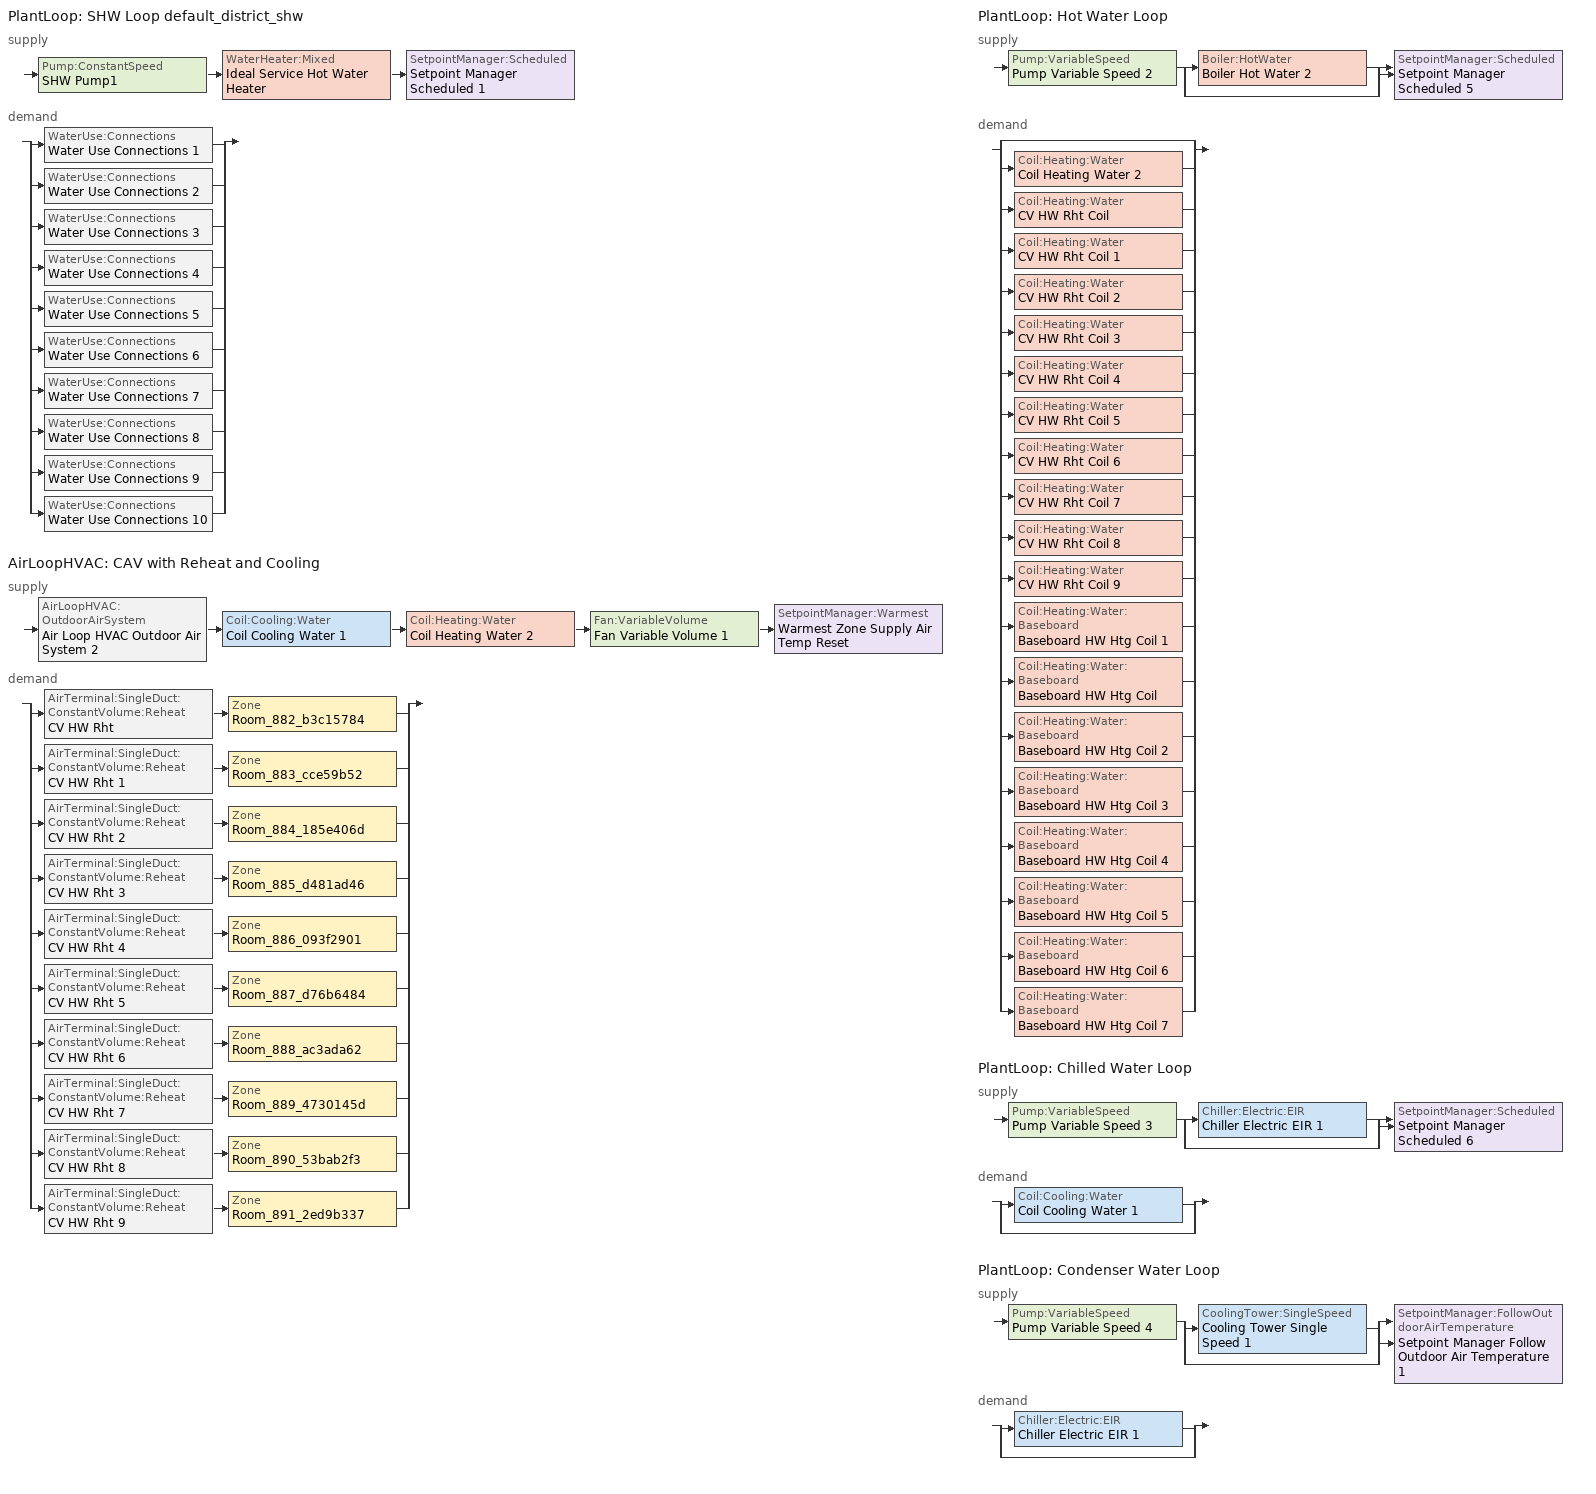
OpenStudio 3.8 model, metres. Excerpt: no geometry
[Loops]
PlantLoop 'SHW Loop default_district_shw'
 supply: Pump:ConstantSpeed 'SHW Pump1' > WaterHeater:Mixed 'Ideal Service Hot Water Heater' > SetpointManager:Scheduled 'Setpoint Manager Scheduled 1'
 demand: split
  | WaterUse:Connections 'Water Use Connections 1'
  | WaterUse:Connections 'Water Use Connections 2'
  | WaterUse:Connections 'Water Use Connections 3'
  | WaterUse:Connections 'Water Use Connections 4'
  | WaterUse:Connections 'Water Use Connections 5'
  | WaterUse:Connections 'Water Use Connections 6'
  | WaterUse:Connections 'Water Use Connections 7'
  | WaterUse:Connections 'Water Use Connections 8'
  | WaterUse:Connections 'Water Use Connections 9'
  | WaterUse:Connections 'Water Use Connections 10'
AirLoopHVAC 'CAV with Reheat and Cooling'
 supply: AirLoopHVAC:OutdoorAirSystem 'Air Loop HVAC Outdoor Air System 2' > Coil:Cooling:Water 'Coil Cooling Water 1' > Coil:Heating:Water 'Coil Heating Water 2' > Fan:VariableVolume 'Fan Variable Volume 1' > SetpointManager:Warmest 'Warmest Zone Supply Air Temp Reset'
 demand: split
  | AirTerminal:SingleDuct:ConstantVolume:Reheat 'CV HW Rht' > Zone 'Room_882_b3c15784'
  | AirTerminal:SingleDuct:ConstantVolume:Reheat 'CV HW Rht 1' > Zone 'Room_883_cce59b52'
  | AirTerminal:SingleDuct:ConstantVolume:Reheat 'CV HW Rht 2' > Zone 'Room_884_185e406d'
  | AirTerminal:SingleDuct:ConstantVolume:Reheat 'CV HW Rht 3' > Zone 'Room_885_d481ad46'
  | AirTerminal:SingleDuct:ConstantVolume:Reheat 'CV HW Rht 4' > Zone 'Room_886_093f2901'
  | AirTerminal:SingleDuct:ConstantVolume:Reheat 'CV HW Rht 5' > Zone 'Room_887_d76b6484'
  | AirTerminal:SingleDuct:ConstantVolume:Reheat 'CV HW Rht 6' > Zone 'Room_888_ac3ada62'
  | AirTerminal:SingleDuct:ConstantVolume:Reheat 'CV HW Rht 7' > Zone 'Room_889_4730145d'
  | AirTerminal:SingleDuct:ConstantVolume:Reheat 'CV HW Rht 8' > Zone 'Room_890_53bab2f3'
  | AirTerminal:SingleDuct:ConstantVolume:Reheat 'CV HW Rht 9' > Zone 'Room_891_2ed9b337'
PlantLoop 'Hot Water Loop'
 supply: Pump:VariableSpeed 'Pump Variable Speed 2' > split
  | Boiler:HotWater 'Boiler Hot Water 2'
  | bypass
  join > SetpointManager:Scheduled 'Setpoint Manager Scheduled 5'
 demand: split
  | bypass
  | Coil:Heating:Water 'Coil Heating Water 2'
  | Coil:Heating:Water 'CV HW Rht Coil'
  | Coil:Heating:Water 'CV HW Rht Coil 1'
  | Coil:Heating:Water 'CV HW Rht Coil 2'
  | Coil:Heating:Water 'CV HW Rht Coil 3'
  | Coil:Heating:Water 'CV HW Rht Coil 4'
  | Coil:Heating:Water 'CV HW Rht Coil 5'
  | Coil:Heating:Water 'CV HW Rht Coil 6'
  | Coil:Heating:Water 'CV HW Rht Coil 7'
  | Coil:Heating:Water 'CV HW Rht Coil 8'
  | Coil:Heating:Water 'CV HW Rht Coil 9'
  | Coil:Heating:Water:Baseboard 'Baseboard HW Htg Coil 1'
  | Coil:Heating:Water:Baseboard 'Baseboard HW Htg Coil'
  | Coil:Heating:Water:Baseboard 'Baseboard HW Htg Coil 2'
  | Coil:Heating:Water:Baseboard 'Baseboard HW Htg Coil 3'
  | Coil:Heating:Water:Baseboard 'Baseboard HW Htg Coil 4'
  | Coil:Heating:Water:Baseboard 'Baseboard HW Htg Coil 5'
  | Coil:Heating:Water:Baseboard 'Baseboard HW Htg Coil 6'
  | Coil:Heating:Water:Baseboard 'Baseboard HW Htg Coil 7'
PlantLoop 'Chilled Water Loop'
 supply: Pump:VariableSpeed 'Pump Variable Speed 3' > split
  | Chiller:Electric:EIR 'Chiller Electric EIR 1'
  | bypass
  join > SetpointManager:Scheduled 'Setpoint Manager Scheduled 6'
 demand: split
  | Coil:Cooling:Water 'Coil Cooling Water 1'
  | bypass
PlantLoop 'Condenser Water Loop'
 supply: Pump:VariableSpeed 'Pump Variable Speed 4' > split
  | CoolingTower:SingleSpeed 'Cooling Tower Single Speed 1'
  | bypass
  join > SetpointManager:FollowOutdoorAirTemperature 'Setpoint Manager Follow Outdoor Air Temperature 1'
 demand: split
  | Chiller:Electric:EIR 'Chiller Electric EIR 1'
  | bypass
[Sizing:Zone] Zone Cooling Design Supply Air Temperature Input Method=SupplyAirTemperature; Zone Cooling Design Supply Air Temperature {C}=14; Zone Cooling Design Supply Air Temperature Difference {deltaC}=11.11; Zone Heating Design Supply Air Temperature Input Method=SupplyAirTemperature; Zone Heating Design Supply Air Temperature {C}=40; Zone Heating Design Supply Air Temperature Difference {deltaC}=11.11; Zone Cooling Design Supply Air Humidity Ratio {kg-H2O/kg-air}=0.0085; Zone Heating Design Supply Air Humidity Ratio {kg-H2O/kg-air}=0.008; Cooling Design Air Flow Method=DesignDay; Heating Design Air Flow Method=DesignDay; Account for Dedicated Outdoor Air System=No; Dedicated Outdoor Air System Control Strategy=NeutralSupplyAir; Dedicated Outdoor Air Low Setpoint Temperature for Design {C}=autosize; Dedicated Outdoor Air High Setpoint Temperature for Design {C}=autosize; Zone Load Sizing Method=Sensible Load Only No Latent Load; Zone Latent Cooling Design Supply Air Humidity Ratio Input Method=HumidityRatioDifference; Zone Cooling Design Supply Air Humidity Ratio Difference {kgWater/kgDryAir}=0.005; Zone Latent Heating Design Supply Air Humidity Ratio Input Method=HumidityRatioDifference; Zone Humidification Design Supply Air Humidity Ratio Difference {kgWater/kgDryAir}=0.005
Room_882_b3c15784; Room_883_cce59b52; Room_884_185e406d; Room_885_d481ad46; Room_886_093f2901; Room_887_d76b6484; Room_888_ac3ada62; Room_889_4730145d; Room_890_53bab2f3; Room_891_2ed9b337
[Zone equipment]
Room_882_b3c15784: HW Baseboard, Zone Exhaust Fan, CV HW Rht
Room_883_cce59b52: HW Baseboard 1, Zone Exhaust Fan 1, CV HW Rht 1
Room_884_185e406d: HW Baseboard 2, Zone Exhaust Fan 3, CV HW Rht 2
Room_885_d481ad46: HW Baseboard 3, Zone Exhaust Fan 2, CV HW Rht 3
Room_886_093f2901: HW Baseboard 4, Zone Exhaust Fan 4, CV HW Rht 4
Room_887_d76b6484: HW Baseboard 5, Zone Exhaust Fan 5, CV HW Rht 5
Room_888_ac3ada62: HW Baseboard 6, Zone Exhaust Fan 6, CV HW Rht 6
Room_889_4730145d: HW Baseboard 7, Zone Exhaust Fan 7, CV HW Rht 7
Room_890_53bab2f3: CV HW Rht 8
Room_891_2ed9b337: CV HW Rht 9
[WaterUse:Equipment:Definition] Target Temperature Schedule=60.0C Hot Water; Sensible Fraction Schedule=0.2 Hot Water Sensible Fraction; Latent Fraction Schedule=0.05 Hot Water Latent Fraction
Name | Peak Flow Rate {m3/s}
MediumOffice Building_Service Hot Water..Room_882_b3c15784; MediumOffice Building_Service Hot Water..Room_883_cce59b52; MediumOffice Building_Service Hot Water..Room_886_093f2901; MediumOffice Building_Service Hot Water..Room_887_d76b6484 | 1.06395e-06
MediumOffice Building_Service Hot Water..Room_884_185e406d; MediumOffice Building_Service Hot Water..Room_885_d481ad46; MediumOffice Building_Service Hot Water..Room_888_ac3ada62; MediumOffice Building_Service Hot Water..Room_889_4730145d | 2.11502e-06
MediumOffice Building_Service Hot Water..Room_890_53bab2f3; MediumOffice Building_Service Hot Water..Room_891_2ed9b337 | 5.7785e-06
[WaterUse:Connections] Hot Water Supply Temperature Schedule=60.0C Hot Water; Drain Water Heat Exchanger Type=None; Drain Water Heat Exchanger Destination=Plant
Name | Water Use Equipment Name 1
Water Use Connections 1 | MediumOffice Building_Service Hot Water..Room_882_b3c15784
Water Use Connections 2 | MediumOffice Building_Service Hot Water..Room_883_cce59b52
Water Use Connections 3 | MediumOffice Building_Service Hot Water..Room_884_185e406d
Water Use Connections 4 | MediumOffice Building_Service Hot Water..Room_885_d481ad46
Water Use Connections 5 | MediumOffice Building_Service Hot Water..Room_886_093f2901
Water Use Connections 6 | MediumOffice Building_Service Hot Water..Room_887_d76b6484
Water Use Connections 7 | MediumOffice Building_Service Hot Water..Room_888_ac3ada62
Water Use Connections 8 | MediumOffice Building_Service Hot Water..Room_889_4730145d
Water Use Connections 9 | MediumOffice Building_Service Hot Water..Room_890_53bab2f3
Water Use Connections 10 | MediumOffice Building_Service Hot Water..Room_891_2ed9b337
[PlantLoop] Glycol Concentration=0; Plant Loop Volume {m3}=Autocalculate; Load Distribution Scheme=Optimal
SHW Loop default_district_shw: Maximum Loop Temperature {C}=60; Minimum Loop Temperature {C}=10
Hot Water Loop: Fluid Type=Water
Chilled Water Loop; Condenser Water Loop: 
[Sizing:Plant] Sizing Option=NonCoincident; Zone Timesteps in Averaging Window=1; Coincident Sizing Factor Mode=None
Name | Loop Type | Design Loop Exit Temperature {C} | Loop Design Temperature Difference {deltaC}
SHW Loop default_district_shw | Heating | 60 | 5
Hot Water Loop | Heating | 82 | 11
Chilled Water Loop | Cooling | 7.22 | 6.67
Condenser Water Loop | Condenser | 29.4 | 5.6
[SetpointManager:Scheduled] Control Variable=Temperature
Name | Schedule
Setpoint Manager Scheduled 1 | 60C Hot Water
Setpoint Manager Scheduled 5 | Hot_Water_Temperature 1
Setpoint Manager Scheduled 6 | Chilled_Water_Temperature 1
[Pump:ConstantSpeed]
SHW Pump1: Rated Flow Rate {m3/s}=autosize; Rated Pump Head {Pa}=29891; Rated Power Consumption {W}=autosize; Motor Efficiency=0.9; Fraction of Motor Inefficiencies to Fluid Stream=0; Pump Control Type=Intermittent; Design Power Sizing Method=PowerPerFlowPerPressure; Design Electric Power per Unit Flow Rate {W/(m3/s)}=348701.1; Design Shaft Power per Unit Flow Rate per Unit Head {W-s/m3-Pa}=1.28205
[WaterHeater:Mixed]
Ideal Service Hot Water Heater: Tank Volume {m3}=0; Setpoint Temperature Schedule=Schedule Ruleset 2; Deadband Temperature Difference {deltaC}=2; Maximum Temperature Limit {C}=82.22; Heater Control Type=Modulate; Heater Maximum Capacity {W}=1000000; Heater Fuel Type=DistrictHeatingWater; Heater Thermal Efficiency=1; Off Cycle Parasitic Fuel Consumption Rate {W}=20; Off Cycle Parasitic Fuel Type=DistrictHeatingWater; Off Cycle Parasitic Heat Fraction to Tank=0.8; On Cycle Parasitic Fuel Type=DistrictHeatingWater; Ambient Temperature Indicator=Schedule; Ambient Temperature Schedule=22C Ambient Condition; Off Cycle Loss Coefficient to Ambient Temperature {W/K}=0; On Cycle Loss Coefficient to Ambient Temperature {W/K}=0; Use Side Effectiveness=1; Source Side Effectiveness=1; Use Side Design Flow Rate {m3/s}=autosize; Source Side Design Flow Rate {m3/s}=autosize; Indirect Water Heating Recovery Time {hr}=1.5; Source Side Flow Control Mode=IndirectHeatPrimarySetpoint
[WaterHeater:Sizing]
Ideal Service Hot Water Heater: Design Mode=PeakDraw; Time Storage Can Meet Peak Draw {hr}=0.538503; Time for Tank Recovery {hr}=0; Nominal Tank Volume for Autosizing Plant Connections {m3}=1
[ZoneHVAC:Baseboard:Convective:Water] Availability Schedule=Always On Discrete hvac_library
Name | Heating Coil
HW Baseboard | Baseboard HW Htg Coil
HW Baseboard 1 | Baseboard HW Htg Coil 1
HW Baseboard 2 | Baseboard HW Htg Coil 2
HW Baseboard 3 | Baseboard HW Htg Coil 3
HW Baseboard 4 | Baseboard HW Htg Coil 4
HW Baseboard 5 | Baseboard HW Htg Coil 5
HW Baseboard 6 | Baseboard HW Htg Coil 6
HW Baseboard 7 | Baseboard HW Htg Coil 7
[Coil:Heating:Water:Baseboard] Heating Design Capacity Method=HeatingDesignCapacity; Heating Design Capacity {W}=Autosize; Heating Design Capacity Per Floor Area {W/m2}=0; Fraction of Autosized Heating Design Capacity=0.8; U-Factor Times Area Value {W/K}=autosize; Maximum Water Flow Rate {m3/s}=autosize; Convergence Tolerance=0.001
Baseboard HW Htg Coil; Baseboard HW Htg Coil 1; Baseboard HW Htg Coil 2; Baseboard HW Htg Coil 3; Baseboard HW Htg Coil 4; Baseboard HW Htg Coil 5; Baseboard HW Htg Coil 6; Baseboard HW Htg Coil 7
[Fan:ZoneExhaust] Fan Total Efficiency=0.6; Pressure Rise {Pa}=0; System Availability Manager Coupling Mode=Decoupled
Zone Exhaust Fan; Zone Exhaust Fan 1; Zone Exhaust Fan 2; Zone Exhaust Fan 3; Zone Exhaust Fan 4; Zone Exhaust Fan 5; Zone Exhaust Fan 6; Zone Exhaust Fan 7
[EnergyManagementSystem:Sensor] Output Variable or Output Meter=Zone Air Temperature
Name | Output Variable or Output Meter Index Key
Energy_Management_System_Sensor_1 | Room_890_53bab2f3
Energy_Management_System_Sensor_2 | Room_891_2ed9b337
[AirLoopHVAC]
CAV with Reheat and Cooling: Availability Schedule=Always On Discrete; Design Supply Air Flow Rate {m3/s}=autosize; Design Return Air Flow Fraction of Supply Air Flow=1
[Sizing:System]
CAV with Reheat and Cooling: Central Heating Maximum System Air Flow Ratio=0.3; Preheat Design Temperature {C}=7; Preheat Design Humidity Ratio {kg-H2O/kg-Air}=0.008; Precool Design Temperature {C}=12.8; Precool Design Humidity Ratio {kg-H2O/kg-Air}=0.008; Central Cooling Design Supply Air Temperature {C}=12.8; Central Heating Design Supply Air Temperature {C}=12.8; 100% Outdoor Air in Cooling=Yes; 100% Outdoor Air in Heating=Yes; Central Cooling Design Supply Air Humidity Ratio {kg-H2O/kg-Air}=0.0085; Zone Maximum Outdoor Air Fraction=1; Cooling Supply Air Flow Rate Per Floor Area {m3/s-m2}=0.00996765; Cooling Fraction of Autosized Cooling Supply Air Flow Rate=1; Cooling Supply Air Flow Rate Per Unit Cooling Capacity {m3/s-W}=3.94755e-05; Heating Supply Air Flow Rate Per Floor Area {m3/s-m2}=0.00996765; Heating Fraction of Autosized Heating Supply Air Flow Rate=1; Heating Fraction of Autosized Cooling Supply Air Flow Rate=1; Heating Supply Air Flow Rate Per Unit Heating Capacity {m3/s-W}=3.15882e-05; Cooling Design Capacity Method=CoolingDesignCapacity; Cooling Design Capacity {W}=autosize; Cooling Design Capacity Per Floor Area {W/m2}=234.7; Fraction of Autosized Cooling Design Capacity=1; Heating Design Capacity Method=HeatingDesignCapacity; Heating Design Capacity {W}=autosize; Heating Design Capacity Per Floor Area {W/m2}=157; Fraction of Autosized Heating Design Capacity=1; Central Cooling Capacity Control Method=OnOff; Occupant Diversity=autosize
[Fan:VariableVolume]
Fan Variable Volume 1: Availability Schedule=Always On Discrete; Fan Total Efficiency=0.6045; Pressure Rise {Pa}=500; Maximum Flow Rate {m3/s}=Autosize; Fan Power Minimum Flow Rate Input Method=FixedFlowRate; Fan Power Minimum Flow Fraction=0; Fan Power Minimum Air Flow Rate {m3/s}=0; Motor Efficiency=0.93; Motor In Airstream Fraction=1; Fan Power Coefficient 1=0.0407599; Fan Power Coefficient 2=0.088045; Fan Power Coefficient 3=-0.0729261; Fan Power Coefficient 4=0.94374; Fan Power Coefficient 5=0
[Coil:Heating:Water]
Name | Availability Schedule
Coil Heating Water 2 | Always On Discrete
CV HW Rht Coil; CV HW Rht Coil 1; CV HW Rht Coil 2; CV HW Rht Coil 3; CV HW Rht Coil 4; CV HW Rht Coil 5; CV HW Rht Coil 6; CV HW Rht Coil 7; CV HW Rht Coil 8; CV HW Rht Coil 9 | Always On Discrete hvac_library
[Coil:Cooling:Water]
Coil Cooling Water 1: Availability Schedule=Always On Discrete
[Controller:OutdoorAir]
Controller Outdoor Air 2: Minimum Outdoor Air Flow Rate {m3/s}=0; Maximum Outdoor Air Flow Rate {m3/s}=Autosize; Economizer Control Type=NoEconomizer; Economizer Control Action Type=ModulateFlow; Economizer Maximum Limit Dry-Bulb Temperature {C}=28; Economizer Maximum Limit Enthalpy {J/kg}=64000; Economizer Minimum Limit Dry-Bulb Temperature {C}=-100; Lockout Type=NoLockout; Minimum Limit Type=FixedMinimum; Controller Mechanical Ventilation=Controller Mechanical Ventilation 2; High Humidity Control=No; Heat Recovery Bypass Control Type=BypassWhenWithinEconomizerLimits; Economizer Operation Staging=InterlockedWithMechanicalCooling
[Controller:MechanicalVentilation]
Controller Mechanical Ventilation 2: Availability Schedule=Always On Discrete
[AirLoopHVAC:OutdoorAirSystem]
Air Loop HVAC Outdoor Air System 2: Controller=Controller Outdoor Air 2
[Pump:VariableSpeed] Pump Control Type=Intermittent; Skin Loss Radiative Fraction=0.5; Design Power Sizing Method=PowerPerFlowPerPressure; Design Electric Power per Unit Flow Rate {W/(m3/s)}=348701.1; Design Shaft Power per Unit Flow Rate per Unit Head {W-s/m3-Pa}=1.28205; Design Minimum Flow Rate Fraction=0
Pump Variable Speed 2; Pump Variable Speed 3; Pump Variable Speed 4
[Boiler:HotWater]
Boiler Hot Water 2: Efficiency Curve Temperature Evaluation Variable=LeavingBoiler; Normalized Boiler Efficiency Curve=Boiler Efficiency 1; Water Outlet Upper Temperature Limit {C}=99; Boiler Flow Mode=ConstantFlow; On Cycle Parasitic Electric Load {W}=0; Off Cycle Parasitic Fuel Load {W}=0; Sizing Factor=1
[Controller:WaterCoil]
Name | Water Coil | Action
Controller Water Coil 2 | Coil Heating Water 2 | Normal
Controller Water Coil 3 | Coil Cooling Water 1 | Reverse
[Chiller:Electric:EIR]
Chiller Electric EIR 1: Reference Capacity {W}=Autosize; Reference COP {W/W}=5.5; Reference Chilled Water Flow Rate {m3/s}=Autosize; Cooling Capacity Function of Temperature Curve=Curve Biquadratic 1; Electric Input to Cooling Output Ratio Function of Temperature Curve=Curve Biquadratic 2; Electric Input to Cooling Output Ratio Function of Part Load Ratio Curve=Curve Quadratic 1; Condenser Type=WaterCooled; Design Heat Recovery Water Flow Rate {m3/s}=Autosize; Sizing Factor=1; Basin Heater Capacity {W/K}=0; Basin Heater Setpoint Temperature {C}=10; Condenser Heat Recovery Relative Capacity Fraction=1
[CoolingTower:SingleSpeed]
Cooling Tower Single Speed 1: Design Water Flow Rate {m3/s}=autosize; Design Air Flow Rate {m3/s}=autosize; Fan Power at Design Air Flow Rate {W}=autosize; U-Factor Times Area Value at Design Air Flow Rate {W/K}=autosize; Air Flow Rate in Free Convection Regime {m3/s}=autosize; U-Factor Times Area Value at Free Convection Air Flow Rate {W/K}=autosize; Performance Input Method=UFactorTimesAreaAndDesignWaterFlowRate; Free Convection Capacity {W}=0; Basin Heater Capacity {W/K}=0; Basin Heater Setpoint Temperature {C}=2; Evaporation Loss Mode=LossFactor; Evaporation Loss Factor {percent/K}=0.2; Drift Loss Percent {percent}=0.008; Blowdown Calculation Mode=ConcentrationRatio; Blowdown Concentration Ratio=3; Capacity Control=FanCycling; Number of Cells=1; Cell Control=MinimalCell; Cell Minimum  Water Flow Rate Fraction=0.33; Cell Maximum Water Flow Rate Fraction=2.5; Sizing Factor=1; Free Convection Air Flow Rate Sizing Factor=0.1; Free Convection U-Factor Times Area Value Sizing Factor=0.1; Heat Rejection Capacity and Nominal Capacity Sizing Ratio=1.25; Free Convection Nominal Capacity Sizing Factor=0.1; Design Inlet Air Dry-Bulb Temperature {C}=35; Design Inlet Air Wet-Bulb Temperature {C}=25.6; Design Approach Temperature {deltaC}=autosize; Design Range Temperature {deltaC}=autosize
[SetpointManager:FollowOutdoorAirTemperature]
Setpoint Manager Follow Outdoor Air Temperature 1: Control Variable=Temperature; Reference Temperature Type=OutdoorAirWetBulb; Offset Temperature Difference {deltaC}=1.5; Maximum Setpoint Temperature {C}=80; Minimum Setpoint Temperature {C}=6
[AirTerminal:SingleDuct:ConstantVolume:Reheat] Availability Schedule=Always On Discrete hvac_library; Maximum Air Flow Rate {m3/s}=autosize; Maximum Hot Water or Steam Flow Rate {m3/s}=autosize; Minimum Hot Water or Steam Flow Rate {m3/s}=0; Convergence Tolerance=0.001; Maximum Reheat Air Temperature {C}=35
Name | Reheat Coil
CV HW Rht | CV HW Rht Coil
CV HW Rht 1 | CV HW Rht Coil 1
CV HW Rht 2 | CV HW Rht Coil 2
CV HW Rht 3 | CV HW Rht Coil 3
CV HW Rht 4 | CV HW Rht Coil 4
CV HW Rht 5 | CV HW Rht Coil 5
CV HW Rht 6 | CV HW Rht Coil 6
CV HW Rht 7 | CV HW Rht Coil 7
CV HW Rht 8 | CV HW Rht Coil 8
CV HW Rht 9 | CV HW Rht Coil 9
[SetpointManager:Warmest]
Warmest Zone Supply Air Temp Reset: Control Variable=Temperature; Minimum Setpoint Temperature {C}=15; Maximum Setpoint Temperature {C}=26; Strategy=MaximumTemperature
[Schedule:Ruleset]
Name | Default Day Schedule | Summer Design Day Schedule | Winter Design Day Schedule
60.0C Hot Water | Schedule Day 15
0.2 Hot Water Sensible Fraction | Schedule Day 16
0.05 Hot Water Latent Fraction | Schedule Day 17
60C Hot Water | Schedule Day 18
Schedule Ruleset 2 | Schedule Day 20
22C Ambient Condition | Schedule Day 21
Hot_Water_Temperature 1 | Hot_Water_Temperature_Default 1 | Hot_Water_Temperature_Summer_Design_Day 1 | Hot_Water_Temperature_Winter_Design_Day 1
Chilled_Water_Temperature 1 | Chilled_Water_Temperature_Default 1 | Chilled_Water_Temperature_Summer_Design_Day 1 | Chilled_Water_Temperature_Winter_Design_Day 1
[Schedule:Day]
Schedule Day 15; Schedule Day 18; Schedule Day 20: No, 24, 0, 60
Schedule Day 16: No, 24, 0, 0.2
Schedule Day 17: No, 24, 0, 0.05
Schedule Day 21: No, 24, 0, 22
Hot_Water_Temperature_Default 1; Hot_Water_Temperature_Summer_Design_Day 1; Hot_Water_Temperature_Winter_Design_Day 1: 24, 0, 67
Chilled_Water_Temperature_Default 1; Chilled_Water_Temperature_Summer_Design_Day 1; Chilled_Water_Temperature_Winter_Design_Day 1: 24, 0, 6.7
[Schedule:Constant] Value=1
Always On Discrete; Always On Discrete hvac_library
[Curve:Biquadratic]
Name | Coefficient1 Constant | Coefficient2 x | Coefficient3 x**2 | Coefficient4 y | Coefficient5 y**2 | Coefficient6 x*y | Minimum Value of x | Maximum Value of x | Minimum Value of y | Maximum Value of y | Input Unit Type for X | Input Unit Type for Y | Output Unit Type
Boiler Efficiency 1 | 1 | 0 | 0 | 0 | 0 | 0 | 0 | 1 | 0 | 1 | Dimensionless | Dimensionless | Dimensionless
Curve Biquadratic 1 | 0.258 | 0.0389 | -0.000217 | 0.0469 | -0.000943 | -0.000343 | 5 | 10 | 24 | 35
Curve Biquadratic 2 | 0.934 | -0.0582 | 0.0045 | 0.00243 | 0.000486 | -0.00122 | 5 | 10 | 24 | 35
[Curve:Quadratic]
Curve Quadratic 1: Coefficient1 Constant=0.222903; Coefficient2 x=0.313387; Coefficient3 x**2=0.46371; Minimum Value of x=0; Maximum Value of x=1
